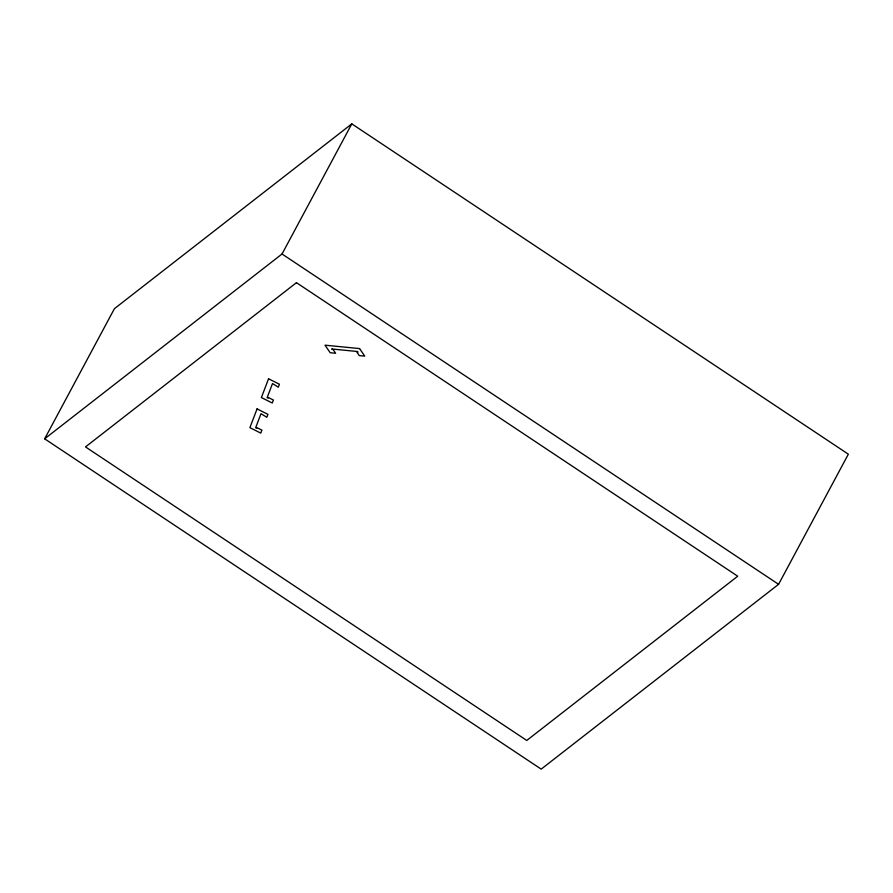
<?xml version="1.0" encoding="UTF-8"?>
<svg xmlns="http://www.w3.org/2000/svg" width="893" height="893" viewBox="0 0 893 893"><rect width="100%" height="100%" fill="white"/><g stroke="black" fill="none" stroke-linecap="round" stroke-linejoin="round"><path stroke-width="1.34" d="M44.65 438.82L114.416 308.688L351.809 123.87L848.35 454.18L778.584 584.312L541.191 769.13L44.65 438.82L282.032 253.992L351.809 123.87M282.032 253.992L778.584 584.312M257.061 408.894L249.895 427.658L260.778 433.105L261.906 430.136L256.849 427.602L256.615 428.227L255.644 427.747L261.013 413.671L266.806 417.31L267.933 414.341L257.061 408.894M268.559 378.777L261.392 397.552L272.265 403L273.403 400.031L268.346 397.497L268.112 398.122L267.141 397.631L272.51 383.555L278.292 387.205L279.431 384.236L268.559 378.777M296.454 282.668L85.505 446.913L526.77 740.453L737.718 576.208L296.454 282.668M359.578 348.583L325.007 345.178L330.198 352.724L335.668 353.26L333.256 349.755L331.638 348.962L357.568 351.518L358.026 352.188L356.876 352.076L359.287 355.593L364.757 356.128L359.578 348.583"/></g></svg>
